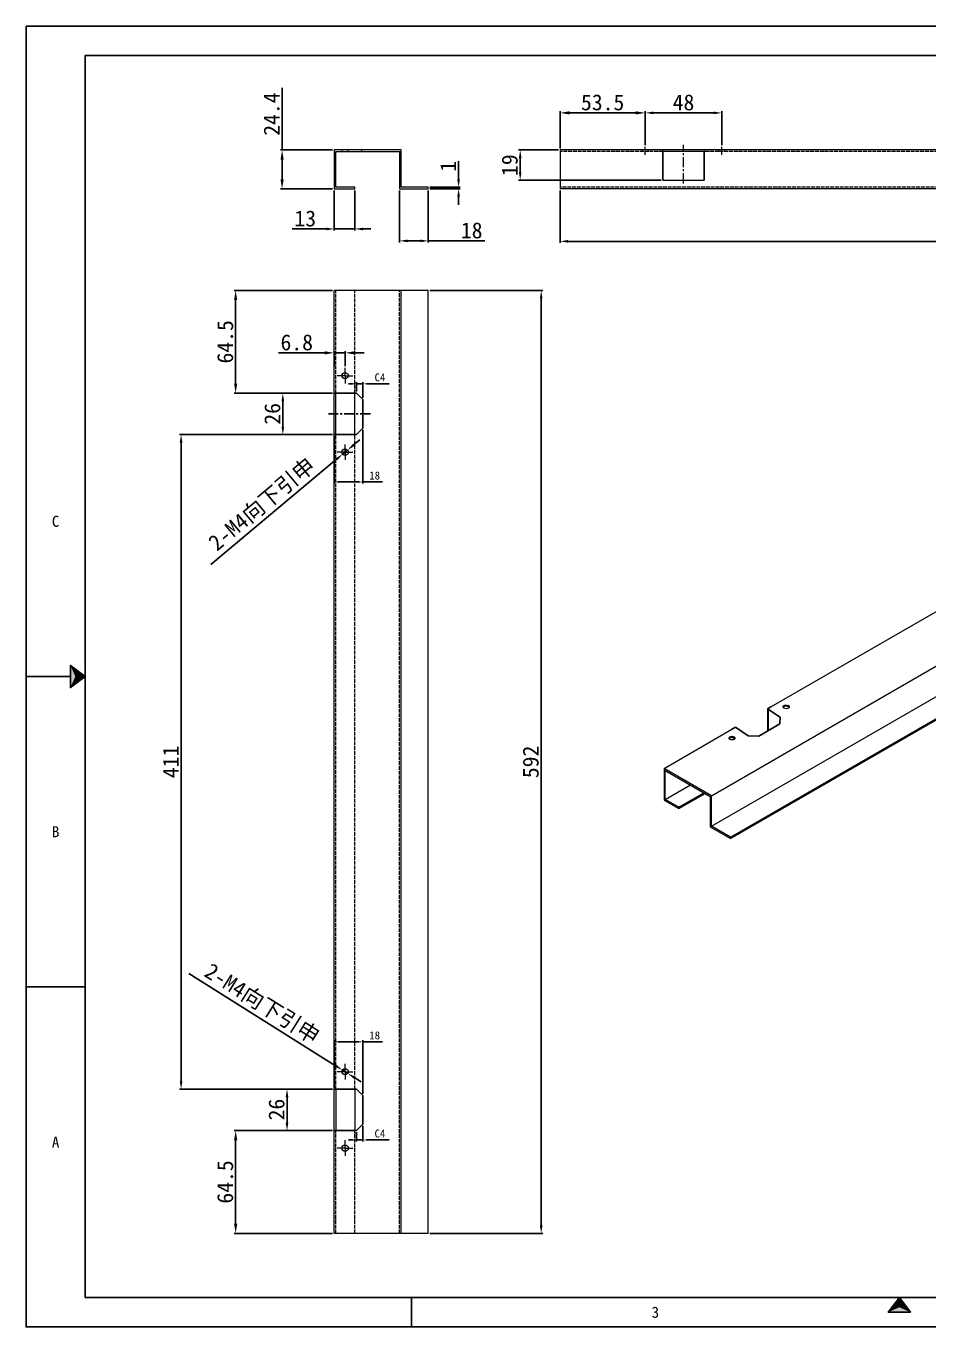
# Model space of a CAD drawing. Header units: millimetres. Extents: x 12436 to 30221, y 8547 to 23793.
# Drawn here: x 16268 to 16835, y 11670 to 12486 of the extents above; entities that cross this region are included whole.
import ezdxf
from ezdxf.enums import TextEntityAlignment as Align

# ---------------------------------------------------------------- set-up
doc = ezdxf.new("R2010")
doc.units = ezdxf.units.MM
doc.header["$PDSIZE"] = -1
for name, pattern in [('ACAD_ISO02W100', [15, 12, -3]), ('CENTER', [10.16, 6.35, -1.27, 1.27, -1.27]), ('DOT', [0.25, 0, -0.25])]:
    doc.linetypes.add(name, pattern=pattern)
for name, color, linetype in [('print', 30, 'Continuous'), ('点画线', 1, 'CENTER'), ('虚线', 6, 'ACAD_ISO02W100')]:
    doc.layers.add(name, color=color, linetype=linetype)
doc.styles.add('Dartop', font='SIMFANG.TTF')
doc.dimstyles.new('0', dxfattribs={"dimtxt": 10, "dimasz": 5, "dimexe": 1, "dimexo": 1, "dimgap": 1.524, "dimtad": 1, "dimdec": 0, "dimzin": 0, "dimdsep": 46, "dimtxsty": 'Standard', "dimcen": 2.5, "dimclrd": 4, "dimclre": 4, "dimclrt": 4, "dimadec": 0, "dimazin": 0, "dimtfac": 1, "dimtdec": 0, "dimtmove": 0, "dimatfit": 3, "dimfxl": 1, "dimtzin": 0, "dimarcsym": 0})
doc.dimstyles.new('00', dxfattribs={"dimtxt": 5, "dimasz": 2.5, "dimexe": 1, "dimexo": 1, "dimgap": 1.524, "dimtad": 1, "dimdec": 0, "dimzin": 0, "dimdsep": 46, "dimtxsty": 'Standard', "dimcen": 2.5, "dimclrd": 4, "dimclre": 4, "dimclrt": 4, "dimadec": 0, "dimazin": 0, "dimtfac": 1, "dimtdec": 0, "dimtmove": 0, "dimatfit": 3, "dimfxl": 1, "dimtzin": 0, "dimarcsym": 0})
doc.dimstyles.new('副本 ISO-25', dxfattribs={"dimtxt": 10, "dimasz": 6, "dimexe": 1, "dimexo": 1, "dimgap": 1.524, "dimtad": 1, "dimdec": 1, "dimzin": 0, "dimdsep": 46, "dimtxsty": 'Standard', "dimcen": 2.5, "dimclrd": 4, "dimclre": 4, "dimclrt": 4, "dimadec": 0, "dimazin": 0, "dimtfac": 1, "dimtdec": 1, "dimtmove": 0, "dimatfit": 3, "dimfxl": 1, "dimtzin": 0, "dimarcsym": 0})

# ---------------------------------------------------------------- blocks, each defined once
blk = doc.blocks.new('SW_CENTERMARKSYMBOL_1')
at = {"color": 0, "linetype": 'Continuous', "lineweight": 0}
for p, q in [((-2.5, 0), (-4.9, 0)), ((0, 0), (-2.5, 0)), ((0, 2.5), (0, 4.9)), ((0, 0), (0, 2.5)), ((0, 0), (0, -2.5)), ((0, 0), (2.5, 0)), ((2.5, 0), (4.9, 0)), ((0, -2.5), (0, -4.9))]:
    blk.add_line(p, q, dxfattribs=at)
blk = doc.blocks.new('SW_CENTERMARKSYMBOL_2')
at = {"color": 0, "linetype": 'Continuous', "lineweight": 0}
for p, q in [((-2.5, 0), (-4.9, 0)), ((0, 0), (-2.5, 0)), ((0, 2.5), (0, 4.9)), ((0, 0), (0, 2.5)), ((0, 0), (0, -2.5)), ((0, 0), (2.5, 0)), ((2.5, 0), (4.9, 0)), ((0, -2.5), (0, -4.9))]:
    blk.add_line(p, q, dxfattribs=at)
blk = doc.blocks.new('*D495')
at = {"color": 4, "lineweight": -2}
for p, q in [((16428.63, 12408.64), (16428.63, 12447.69)), ((16460.35, 12408.64), (16427.63, 12408.64)), ((16428.63, 12390.24), (16428.63, 12402.64)), ((16460.35, 12384.24), (16427.63, 12384.24))]:
    blk.add_line(p, q, dxfattribs=at)
at = {"color": 4}
for points in [[(16427.63, 12402.64), (16429.63, 12402.64), (16428.63, 12408.64)], [(16427.63, 12390.24), (16429.63, 12390.24), (16428.63, 12384.24)]]:
    blk.add_solid(points, dxfattribs=at)
at = {"layer": 'Defpoints', "color": 0}
for p in [(16428.63, 12408.64), (16461.35, 12408.64), (16461.35, 12384.24)]:
    blk.add_point(p, dxfattribs=at)
at = {"color": 4, "lineweight": 9, "insert": (16422.11, 12431.17), "char_height": 10, "attachment_point": 5, "rotation": 90}
blk.add_mtext('24.4', dxfattribs=at)
blk = doc.blocks.new('*D496')
at = {"color": 4, "lineweight": -2}
for p, q in [((16469.69, 12220.21), (16466.62, 12217.65)), ((16473.52, 12223.42), (16477.36, 12226.63)), ((16383.79, 12148.36), (16462.79, 12214.44))]:
    blk.add_line(p, q, dxfattribs=at)
at = {"color": 4}
for points in [[(16472.99, 12224.06), (16474.06, 12222.78), (16469.69, 12220.21)], [(16462.25, 12215.08), (16463.32, 12213.8), (16466.62, 12217.65)]]:
    blk.add_solid(points, dxfattribs=at)
at = {"layer": 'Defpoints', "color": 0}
for p in [(16469.69, 12220.21), (16466.62, 12217.65)]:
    blk.add_point(p, dxfattribs=at)
at = {"color": 4, "lineweight": 9, "insert": (16416.18, 12185.99), "char_height": 10, "attachment_point": 5, "rotation": 39.91133}
blk.add_mtext('2-M4{\\fSimSun|b0|i0|c134|p2;向下引申}', dxfattribs=at)
blk = doc.blocks.new('*D497')
at = {"color": 4, "lineweight": -2}
for p, q in [((16603.08, 12383.24), (16603.08, 12350.28)), ((17195.08, 12383.24), (17195.08, 12350.28)), ((16608.08, 12351.28), (17190.08, 12351.28))]:
    blk.add_line(p, q, dxfattribs=at)
at = {"color": 4}
for points in [[(16608.08, 12352.12), (16608.08, 12350.45), (16603.08, 12351.28)], [(17190.08, 12352.12), (17190.08, 12350.45), (17195.08, 12351.28)]]:
    blk.add_solid(points, dxfattribs=at)
at = {"layer": 'Defpoints', "color": 0}
for p in [(16603.08, 12384.24), (17195.08, 12384.24), (17195.08, 12351.28)]:
    blk.add_point(p, dxfattribs=at)
at = {"color": 4, "lineweight": 9, "insert": (16899.08, 12357.81), "char_height": 10, "attachment_point": 5}
blk.add_mtext('592', dxfattribs=at)
blk = doc.blocks.new('*D498')
at = {"color": 4, "lineweight": -2}
for p, q in [((16521.35, 12320.43), (16592.25, 12320.43)), ((16591.25, 12315.43), (16591.25, 11733.43)), ((16521.35, 11728.43), (16592.25, 11728.43))]:
    blk.add_line(p, q, dxfattribs=at)
at = {"color": 4}
for points in [[(16590.42, 12315.43), (16592.09, 12315.43), (16591.25, 12320.43)], [(16590.42, 11733.43), (16592.09, 11733.43), (16591.25, 11728.43)]]:
    blk.add_solid(points, dxfattribs=at)
at = {"layer": 'Defpoints', "color": 0}
for p in [(16520.35, 12320.43), (16520.35, 11728.43), (16591.25, 11728.43)]:
    blk.add_point(p, dxfattribs=at)
at = {"color": 4, "lineweight": 9, "insert": (16584.73, 12024.43), "char_height": 10, "attachment_point": 5, "rotation": 90}
blk.add_mtext('592', dxfattribs=at)
blk = doc.blocks.new('*D499')
at = {"color": 4, "lineweight": -2}
for p, q in [((16502.35, 12383.24), (16502.35, 12350.58)), ((16520.35, 12383.24), (16520.35, 12350.58)), ((16507.35, 12351.58), (16515.35, 12351.58)), ((16520.35, 12351.58), (16555.82, 12351.58))]:
    blk.add_line(p, q, dxfattribs=at)
at = {"color": 4}
for points in [[(16507.35, 12352.41), (16507.35, 12350.74), (16502.35, 12351.58)], [(16515.35, 12352.41), (16515.35, 12350.74), (16520.35, 12351.58)]]:
    blk.add_solid(points, dxfattribs=at)
at = {"layer": 'Defpoints', "color": 0}
for p in [(16502.35, 12384.24), (16520.35, 12384.24), (16520.35, 12351.58)]:
    blk.add_point(p, dxfattribs=at)
at = {"color": 4, "lineweight": 9, "insert": (16547.63, 12358.1), "char_height": 10, "attachment_point": 5}
blk.add_mtext('18', dxfattribs=at)
blk = doc.blocks.new('*D500')
at = {"color": 4, "lineweight": -2}
for p, q in [((16539.4, 12390.24), (16539.4, 12401.63)), ((16521.35, 12385.24), (16540.4, 12385.24)), ((16521.35, 12384.24), (16540.4, 12384.24)), ((16539.4, 12384.24), (16539.4, 12385.24)), ((16539.4, 12379.24), (16539.4, 12374.24))]:
    blk.add_line(p, q, dxfattribs=at)
at = {"color": 4}
for points in [[(16538.56, 12390.24), (16540.23, 12390.24), (16539.4, 12385.24)], [(16538.56, 12379.24), (16540.23, 12379.24), (16539.4, 12384.24)]]:
    blk.add_solid(points, dxfattribs=at)
at = {"layer": 'Defpoints', "color": 0}
for p in [(16520.35, 12385.24), (16520.35, 12384.24), (16539.4, 12385.24)]:
    blk.add_point(p, dxfattribs=at)
at = {"color": 4, "lineweight": 9, "insert": (16532.87, 12398.44), "char_height": 10, "attachment_point": 5, "rotation": 90}
blk.add_mtext('1', dxfattribs=at)
blk = doc.blocks.new('*D504')
at = {"color": 4, "lineweight": -2}
for p, q in [((16460.35, 12320.43), (16398.47, 12320.43)), ((16399.47, 12314.43), (16399.47, 12261.93)), ((16460.35, 12255.93), (16398.47, 12255.93))]:
    blk.add_line(p, q, dxfattribs=at)
at = {"color": 4}
for points in [[(16398.47, 12314.43), (16400.47, 12314.43), (16399.47, 12320.43)], [(16398.47, 12261.93), (16400.47, 12261.93), (16399.47, 12255.93)]]:
    blk.add_solid(points, dxfattribs=at)
at = {"layer": 'Defpoints', "color": 0}
for p in [(16461.35, 12320.43), (16399.47, 12255.93), (16461.35, 12255.93)]:
    blk.add_point(p, dxfattribs=at)
at = {"color": 4, "lineweight": 9, "insert": (16392.95, 12288.18), "char_height": 10, "attachment_point": 5, "rotation": 90}
blk.add_mtext('64.5', dxfattribs=at)
blk = doc.blocks.new('*D505')
at = {"color": 4, "lineweight": -2}
for p, q in [((16460.35, 12229.93), (16364.22, 12229.93)), ((16365.22, 11823.93), (16365.22, 12224.93)), ((16460.35, 11818.93), (16364.22, 11818.93))]:
    blk.add_line(p, q, dxfattribs=at)
at = {"color": 4}
for points in [[(16364.39, 12224.93), (16366.06, 12224.93), (16365.22, 12229.93)], [(16364.39, 11823.93), (16366.06, 11823.93), (16365.22, 11818.93)]]:
    blk.add_solid(points, dxfattribs=at)
at = {"layer": 'Defpoints', "color": 0}
for p in [(16365.22, 12229.93), (16461.35, 12229.93), (16461.35, 11818.93)]:
    blk.add_point(p, dxfattribs=at)
at = {"color": 4, "lineweight": 9, "insert": (16358.7, 12024.43), "char_height": 10, "attachment_point": 5, "rotation": 90}
blk.add_mtext('411', dxfattribs=at)
blk = doc.blocks.new('*D508')
at = {"color": 4, "lineweight": -2}
for p, q in [((16603.08, 12409.64), (16603.08, 12432.95)), ((16656.58, 12411.64), (16656.58, 12432.95)), ((16609.08, 12431.95), (16650.58, 12431.95))]:
    blk.add_line(p, q, dxfattribs=at)
at = {"color": 4}
for points in [[(16609.08, 12432.95), (16609.08, 12430.95), (16603.08, 12431.95)], [(16650.58, 12432.95), (16650.58, 12430.95), (16656.58, 12431.95)]]:
    blk.add_solid(points, dxfattribs=at)
at = {"layer": 'Defpoints', "color": 0}
for p in [(16656.58, 12431.95), (16603.08, 12408.64), (16656.58, 12410.64)]:
    blk.add_point(p, dxfattribs=at)
at = {"color": 4, "lineweight": 9, "insert": (16629.83, 12438.48), "char_height": 10, "attachment_point": 5}
blk.add_mtext('53.5', dxfattribs=at)
blk = doc.blocks.new('*D509')
at = {"color": 4, "lineweight": -2}
for p, q in [((16656.58, 12411.64), (16656.58, 12432.95)), ((16704.58, 12411.64), (16704.58, 12432.95)), ((16661.58, 12431.95), (16699.58, 12431.95))]:
    blk.add_line(p, q, dxfattribs=at)
at = {"color": 4}
for points in [[(16661.58, 12432.78), (16661.58, 12431.12), (16656.58, 12431.95)], [(16699.58, 12432.78), (16699.58, 12431.12), (16704.58, 12431.95)]]:
    blk.add_solid(points, dxfattribs=at)
at = {"layer": 'Defpoints', "color": 0}
for p in [(16704.58, 12431.95), (16656.58, 12410.64), (16704.58, 12410.64)]:
    blk.add_point(p, dxfattribs=at)
at = {"color": 4, "lineweight": 9, "insert": (16680.58, 12438.48), "char_height": 10, "attachment_point": 5}
blk.add_mtext('48', dxfattribs=at)
blk = doc.blocks.new('*U469')
at = {"color": 254, "linetype": 'Continuous', "extrusion": (0, 0, -1)}
for points in [[(-17, 0.333), (-16.812, 0.25), (-17, 0.5)], [(-17, 0.333), (-17, 0.5), (-17.188, 0.25)], [(-17, 0.333), (-17.188, 0.25), (-16.812, 0.25)]]:
    blk.add_solid(points, dxfattribs=at)
blk = doc.blocks.new('*U468')
at = {"color": 254, "linetype": 'Continuous', "extrusion": (0, 0, -1)}
for points in [[(-0.833, 11), (-0.75, 10.812), (-0.75, 11.188)], [(-0.833, 11), (-0.75, 11.188), (-1, 11)], [(-0.833, 11), (-1, 11), (-0.75, 10.812)]]:
    blk.add_solid(points, dxfattribs=at)
blk = doc.blocks.new('*D476')
at = {"color": 4, "lineweight": -2}
for p, q in [((16455.35, 12281.27), (16426.31, 12281.27)), ((16461.35, 12272.83), (16461.35, 12282.27)), ((16468.15, 12281.27), (16461.35, 12281.27)), ((16468.15, 12272.83), (16468.15, 12282.27)), ((16474.15, 12281.27), (16480.15, 12281.27))]:
    blk.add_line(p, q, dxfattribs=at)
at = {"color": 4}
for points in [[(16455.35, 12282.27), (16455.35, 12280.27), (16461.35, 12281.27)], [(16474.15, 12282.27), (16474.15, 12280.27), (16468.15, 12281.27)]]:
    blk.add_solid(points, dxfattribs=at)
at = {"layer": 'Defpoints', "color": 0}
for p in [(16461.35, 12281.27), (16461.35, 12271.83), (16468.15, 12271.83)]:
    blk.add_point(p, dxfattribs=at)
at = {"color": 4, "lineweight": 9, "insert": (16437.83, 12287.79), "char_height": 10, "attachment_point": 5}
blk.add_mtext('6.8', dxfattribs=at)
blk = doc.blocks.new('*D477')
at = {"color": 4, "lineweight": -2}
for p, q in [((16460.35, 12255.93), (16428.09, 12255.93)), ((16429.09, 12250.93), (16429.09, 12234.93)), ((16460.35, 12229.93), (16428.09, 12229.93))]:
    blk.add_line(p, q, dxfattribs=at)
at = {"color": 4}
for points in [[(16428.25, 12250.93), (16429.92, 12250.93), (16429.09, 12255.93)], [(16428.25, 12234.93), (16429.92, 12234.93), (16429.09, 12229.93)]]:
    blk.add_solid(points, dxfattribs=at)
at = {"layer": 'Defpoints', "color": 0}
for p in [(16461.35, 12255.93), (16429.09, 12229.93), (16461.35, 12229.93)]:
    blk.add_point(p, dxfattribs=at)
at = {"color": 4, "lineweight": 9, "insert": (16422.56, 12242.99), "char_height": 10, "attachment_point": 5, "rotation": 90}
blk.add_mtext('26', dxfattribs=at)
blk = doc.blocks.new('*D478')
at = {"color": 4, "lineweight": -2}
for p, q in [((16460.35, 11792.93), (16398.47, 11792.93)), ((16399.47, 11734.43), (16399.47, 11786.93)), ((16460.35, 11728.43), (16398.47, 11728.43))]:
    blk.add_line(p, q, dxfattribs=at)
at = {"color": 4}
for points in [[(16398.47, 11786.93), (16400.47, 11786.93), (16399.47, 11792.93)], [(16398.47, 11734.43), (16400.47, 11734.43), (16399.47, 11728.43)]]:
    blk.add_solid(points, dxfattribs=at)
at = {"layer": 'Defpoints', "color": 0}
for p in [(16399.47, 11792.93), (16461.35, 11792.93), (16461.35, 11728.43)]:
    blk.add_point(p, dxfattribs=at)
at = {"color": 4, "lineweight": 9, "insert": (16392.95, 11760.68), "char_height": 10, "attachment_point": 5, "rotation": 90}
blk.add_mtext('64.5', dxfattribs=at)
blk = doc.blocks.new('*D525')
at = {"color": 4, "lineweight": -2}
for p, q in [((16460.35, 11818.93), (16430.71, 11818.93)), ((16431.71, 11797.93), (16431.71, 11813.93)), ((16460.35, 11792.93), (16430.71, 11792.93))]:
    blk.add_line(p, q, dxfattribs=at)
at = {"color": 4}
for points in [[(16430.88, 11813.93), (16432.55, 11813.93), (16431.71, 11818.93)], [(16430.88, 11797.93), (16432.55, 11797.93), (16431.71, 11792.93)]]:
    blk.add_solid(points, dxfattribs=at)
at = {"layer": 'Defpoints', "color": 0}
for p in [(16431.71, 11818.93), (16461.35, 11818.93), (16461.35, 11792.93)]:
    blk.add_point(p, dxfattribs=at)
at = {"color": 4, "lineweight": 9, "insert": (16425.19, 11806.15), "char_height": 10, "attachment_point": 5, "rotation": 90}
blk.add_mtext('26', dxfattribs=at)
blk = doc.blocks.new('*D535')
at = {"color": 4, "lineweight": -2}
for p, q in [((16602.08, 12408.64), (16577.08, 12408.64)), ((16578.08, 12394.64), (16578.08, 12403.64)), ((16666.61, 12389.64), (16577.08, 12389.64))]:
    blk.add_line(p, q, dxfattribs=at)
at = {"color": 4}
for points in [[(16577.24, 12403.64), (16578.91, 12403.64), (16578.08, 12408.64)], [(16577.24, 12394.64), (16578.91, 12394.64), (16578.08, 12389.64)]]:
    blk.add_solid(points, dxfattribs=at)
at = {"layer": 'Defpoints', "color": 0}
for p in [(16578.08, 12408.64), (16603.08, 12408.64), (16667.61, 12389.64)]:
    blk.add_point(p, dxfattribs=at)
at = {"color": 4, "lineweight": 9, "insert": (16571.55, 12399.14), "char_height": 10, "attachment_point": 5, "rotation": 90}
blk.add_mtext('19', dxfattribs=at)
blk = doc.blocks.new('*D544')
at = {"color": 4, "lineweight": -2}
for p, q in [((16472.85, 12261.82), (16470.35, 12261.82)), ((16475.35, 12256.93), (16475.35, 12262.82)), ((16475.35, 12261.82), (16479.35, 12261.82)), ((16479.35, 12252.93), (16479.35, 12262.82)), ((16481.85, 12261.82), (16495.74, 12261.82))]:
    blk.add_line(p, q, dxfattribs=at)
at = {"color": 4}
for points in [[(16472.85, 12262.24), (16472.85, 12261.41), (16475.35, 12261.82)], [(16481.85, 12262.24), (16481.85, 12261.41), (16479.35, 12261.82)]]:
    blk.add_solid(points, dxfattribs=at)
at = {"layer": 'Defpoints', "color": 0}
for p in [(16479.35, 12261.82), (16475.35, 12255.93), (16479.35, 12251.93)]:
    blk.add_point(p, dxfattribs=at)
at = {"color": 4, "lineweight": 9, "insert": (16490.05, 12265.85), "char_height": 5, "attachment_point": 5}
blk.add_mtext('C4', dxfattribs=at)
blk = doc.blocks.new('*D545')
at = {"color": 4, "lineweight": -2}
for p, q in [((16461.35, 12228.93), (16461.35, 12199.19)), ((16479.35, 12232.93), (16479.35, 12199.19)), ((16463.85, 12200.19), (16476.85, 12200.19)), ((16479.35, 12200.19), (16491.57, 12200.19))]:
    blk.add_line(p, q, dxfattribs=at)
at = {"color": 4}
for points in [[(16463.85, 12200.6), (16463.85, 12199.77), (16461.35, 12200.19)], [(16476.85, 12200.6), (16476.85, 12199.77), (16479.35, 12200.19)]]:
    blk.add_solid(points, dxfattribs=at)
at = {"layer": 'Defpoints', "color": 0}
for p in [(16461.35, 12229.93), (16479.35, 12233.93), (16461.35, 12200.19)]:
    blk.add_point(p, dxfattribs=at)
at = {"color": 4, "lineweight": 9, "insert": (16486.71, 12204.21), "char_height": 5, "attachment_point": 5}
blk.add_mtext('18', dxfattribs=at)
blk = doc.blocks.new('*D546')
at = {"color": 4, "lineweight": -2}
for p, q in [((16479.35, 11795.93), (16479.35, 11786.04)), ((16475.35, 11791.93), (16475.35, 11786.04)), ((16472.85, 11787.04), (16470.35, 11787.04)), ((16475.35, 11787.04), (16479.35, 11787.04)), ((16481.85, 11787.04), (16495.74, 11787.04))]:
    blk.add_line(p, q, dxfattribs=at)
at = {"color": 4}
for points in [[(16472.85, 11787.45), (16472.85, 11786.62), (16475.35, 11787.04)], [(16481.85, 11787.45), (16481.85, 11786.62), (16479.35, 11787.04)]]:
    blk.add_solid(points, dxfattribs=at)
at = {"layer": 'Defpoints', "color": 0}
for p in [(16479.35, 11796.93), (16475.35, 11792.93), (16479.35, 11787.04)]:
    blk.add_point(p, dxfattribs=at)
at = {"color": 4, "insert": (16490.05, 11791.06), "char_height": 5, "attachment_point": 5}
blk.add_mtext('C4', dxfattribs=at)
blk = doc.blocks.new('*D547')
at = {"color": 4, "lineweight": -2}
for p, q in [((16461.35, 11819.93), (16461.35, 11849.67)), ((16463.85, 11848.67), (16476.85, 11848.67)), ((16479.35, 11815.93), (16479.35, 11849.67)), ((16479.35, 11848.67), (16491.57, 11848.67))]:
    blk.add_line(p, q, dxfattribs=at)
at = {"color": 4}
for points in [[(16463.85, 11849.09), (16463.85, 11848.25), (16461.35, 11848.67)], [(16476.85, 11849.09), (16476.85, 11848.25), (16479.35, 11848.67)]]:
    blk.add_solid(points, dxfattribs=at)
at = {"layer": 'Defpoints', "color": 0}
for p in [(16461.35, 11848.67), (16461.35, 11818.93), (16479.35, 11814.93)]:
    blk.add_point(p, dxfattribs=at)
at = {"color": 4, "insert": (16486.71, 11852.7), "char_height": 5, "attachment_point": 5}
blk.add_mtext('18', dxfattribs=at)
blk = doc.blocks.new('*D548')
at = {"color": 4, "lineweight": -2}
for p, q in [((16461.35, 12383.24), (16461.35, 12358.05)), ((16474.35, 12383.24), (16474.35, 12358.05)), ((16456.35, 12359.05), (16434.97, 12359.05)), ((16474.35, 12359.05), (16461.35, 12359.05)), ((16479.35, 12359.05), (16484.35, 12359.05))]:
    blk.add_line(p, q, dxfattribs=at)
at = {"color": 4}
for points in [[(16456.35, 12359.88), (16456.35, 12358.21), (16461.35, 12359.05)], [(16479.35, 12359.88), (16479.35, 12358.21), (16474.35, 12359.05)]]:
    blk.add_solid(points, dxfattribs=at)
at = {"layer": 'Defpoints', "color": 0}
for p in [(16461.35, 12384.24), (16474.35, 12384.24), (16461.35, 12359.05)]:
    blk.add_point(p, dxfattribs=at)
at = {"color": 4, "lineweight": 9, "insert": (16443.16, 12365.57), "char_height": 10, "attachment_point": 5}
blk.add_mtext('13', dxfattribs=at)
blk = doc.blocks.new('*D549')
at = {"color": 4, "lineweight": -2}
for p, q in [((16370.17, 11891.57), (16462.23, 11833.66)), ((16469.85, 11828.86), (16466.46, 11830.99)), ((16474.08, 11826.2), (16478.31, 11823.54))]:
    blk.add_line(p, q, dxfattribs=at)
at = {"color": 4}
for points in [[(16462.67, 11834.36), (16461.79, 11832.95), (16466.46, 11830.99)], [(16474.52, 11826.91), (16473.64, 11825.5), (16469.85, 11828.86)]]:
    blk.add_solid(points, dxfattribs=at)
at = {"layer": 'Defpoints', "color": 0}
for p in [(16466.46, 11830.99), (16469.85, 11828.86)]:
    blk.add_point(p, dxfattribs=at)
at = {"color": 4, "lineweight": 9, "insert": (16415.95, 11872.32), "char_height": 10, "attachment_point": 5, "rotation": 327.82568}
blk.add_mtext('2-M4{\\fSimSun|b0|i0|c134|p2;向下引申}', dxfattribs=at)

msp = doc.modelspace()

# ---------------------------------------------------------------- linework, layer by layer
at = {"color": 0, "linetype": 'DOT'}
for p, q in [((16267.894, 11688.201), (16267.894, 12467.92)), ((17428.728, 11669.636), (16267.894, 11669.636))]:
    msp.add_line(p, q, dxfattribs=at)
at = {"color": 0}
for p, q in [((16305.023, 11688.201), (16305.023, 12467.92)), ((16295.741, 12078.06), (16267.894, 12078.06)), ((16305.023, 11883.13), (16267.894, 11883.13)), ((16267.894, 11688.201), (16267.894, 11669.636)), ((17410.164, 11688.201), (16305.023, 11688.201)), ((16509.774, 11669.636), (16509.774, 11688.201)), ((16267.894, 11669.636), (16267.894, 11669.636))]:
    msp.add_line(p, q, dxfattribs=at)
for p, q in [((16305.023, 12467.92), (17410.164, 12467.92)), ((16461.355, 12255.929), (16475.355, 12255.929)), ((16475.355, 12255.929), (16479.355, 12251.929)), ((16479.355, 12251.929), (16479.355, 12233.929)), ((16461.355, 12229.929), (16475.355, 12229.929)), ((16479.355, 12233.929), (16475.355, 12229.929)), ((16733.256, 12057.782), (16735.405, 12059.022)), ((16733.256, 12057.782), (16741.195, 12052.493)), ((16741.195, 12052.493), (16741.06, 12048.275)), ((16711.009, 12044.939), (16713.157, 12046.179)), ((16713.157, 12046.179), (16721.096, 12040.89)), ((16721.096, 12040.89), (16727.889, 12040.672)), ((16727.889, 12040.672), (16741.06, 12048.275)), ((16461.355, 11818.929), (16475.355, 11818.929)), ((16475.355, 11818.929), (16479.355, 11814.929)), ((16479.355, 11796.929), (16479.355, 11814.929)), ((16479.355, 11796.929), (16475.355, 11792.929)), ((16461.355, 11792.929), (16475.355, 11792.929))]:
    msp.add_line(p, q)
at = {"color": 7, "linetype": 'Continuous', "lineweight": 15}
for p, q in [((16461.355, 12408.645), (16461.355, 12384.245)), ((16503.355, 12408.645), (16461.355, 12408.645)), ((16503.355, 12385.245), (16503.355, 12408.645)), ((16603.084, 12408.645), (16603.084, 12384.245)), ((16680.584, 12408.645), (16603.084, 12408.645)), ((16667.584, 12389.645), (16667.584, 12408.645)), ((16693.584, 12408.645), (16667.584, 12408.645)), ((16693.584, 12408.645), (16693.584, 12389.645)), ((17104.584, 12408.645), (16693.584, 12408.645)), ((16462.355, 12385.245), (16462.355, 12407.645)), ((16462.355, 12407.645), (16502.355, 12407.645)), ((16502.355, 12407.645), (16502.355, 12384.245)), ((16693.584, 12407.645), (16667.584, 12407.645)), ((16667.613, 12407.645), (16667.613, 12389.645)), ((16693.555, 12389.645), (16693.555, 12407.645)), ((16461.355, 12384.245), (16474.355, 12384.245)), ((16474.355, 12385.245), (16462.355, 12385.245)), ((16474.355, 12384.245), (16474.355, 12385.245)), ((16502.355, 12384.245), (16520.355, 12384.245)), ((16520.355, 12385.245), (16503.355, 12385.245)), ((16520.355, 12384.245), (16520.355, 12385.245)), ((17195.084, 12384.245), (16603.084, 12384.245)), ((16667.584, 12389.645), (16693.584, 12389.645)), ((16461.355, 12242.929), (16461.355, 12320.429)), ((16503.355, 12320.429), (16461.355, 12320.429)), ((16503.355, 11728.429), (16503.355, 12320.429)), ((16520.355, 12320.429), (16503.355, 12320.429)), ((16520.355, 11728.429), (16520.355, 12320.429)), ((16462.355, 12229.929), (16462.355, 12255.929)), ((16474.355, 12229.929), (16474.355, 12255.929)), ((16698.105, 12003.2), (17116.712, 12244.857)), ((16461.355, 11792.929), (16461.355, 12242.929)), ((16698.105, 11984.093), (17116.712, 12225.75)), ((16735.405, 12059.022), (17020.015, 12223.324)), ((16710.125, 11977.153), (17128.733, 12218.81)), ((16710.125, 11976.337), (17128.733, 12217.994)), ((16733.256, 12057.782), (16733.256, 12043.77)), ((16733.943, 12044.167), (16733.943, 12057.324)), ((16668.406, 12020.344), (16711.009, 12044.939)), ((16711.737, 12039.674), (16711.737, 12038.324)), ((16668.406, 12020.344), (16668.406, 12000.421)), ((16698.105, 12003.2), (16668.406, 12020.344)), ((16669.113, 12019.12), (16697.398, 12002.792)), ((16669.113, 12000.829), (16669.113, 12019.12)), ((16669.113, 12000.829), (16684.955, 12009.974)), ((16668.406, 12000.421), (16677.599, 11995.114)), ((16677.599, 11995.931), (16669.113, 12000.829)), ((16677.599, 11995.931), (16693.44, 12005.076)), ((16677.599, 11995.114), (16694.148, 12004.668)), ((16697.398, 12002.792), (16697.398, 11983.684)), ((16698.105, 11984.093), (16698.105, 12003.2)), ((16677.599, 11995.114), (16677.599, 11995.931)), ((16697.398, 11983.684), (16710.125, 11976.337)), ((16710.125, 11977.153), (16698.105, 11984.093)), ((16710.125, 11976.337), (16710.125, 11977.153)), ((16462.355, 11818.929), (16462.355, 11792.929)), ((16474.355, 11818.929), (16474.355, 11792.929)), ((16461.355, 11728.429), (16461.355, 11792.929)), ((16503.355, 11728.429), (16461.355, 11728.429)), ((16520.355, 11728.429), (16503.355, 11728.429))]:
    msp.add_line(p, q, dxfattribs=at)
at = {"color": 0}
for points in [[(16305.023, 12078.06), (16295.741, 12071.098), (16295.741, 12085.022), (16305.023, 12078.06)], [(16816.092, 11688.201), (16823.054, 11678.918), (16809.13, 11678.918), (16816.092, 11688.201)]]:
    msp.add_lwpolyline(points, close=True, dxfattribs=at)
at = {"color": 7, "linetype": 'Continuous', "lineweight": 15, "flags": 128}
for points in [[(16743.572, 12058.185), (16743.138, 12058.559), (16742.986, 12059.001), (16743.138, 12059.443), (16743.572, 12059.818), (16744.22, 12060.068), (16744.986, 12060.156), (16745.751, 12060.068), (16746.4, 12059.818), (16746.834, 12059.443), (16746.986, 12059.001), (16746.834, 12058.559), (16746.4, 12058.185), (16745.751, 12057.935), (16744.986, 12057.847), (16744.22, 12057.935), (16743.572, 12058.185)], [(16712.459, 12040.224), (16712.892, 12039.849), (16713.045, 12039.408), (16712.892, 12038.966), (16712.459, 12038.591), (16711.81, 12038.341), (16711.045, 12038.253), (16710.279, 12038.341), (16709.631, 12038.591), (16709.197, 12038.966), (16709.045, 12039.408), (16709.197, 12039.849), (16709.631, 12040.224), (16710.279, 12040.474), (16711.045, 12040.562), (16711.81, 12040.474), (16712.459, 12040.224)]]:
    msp.add_lwpolyline(points, dxfattribs=at)
at = {"color": 7, "linetype": 'Continuous', "lineweight": 15}
for centre in [(16468.155, 12266.929), (16468.155, 12218.929), (16468.155, 11829.929), (16468.155, 11781.929)]:
    msp.add_circle(centre, 2, dxfattribs=at)
for centre in [(16744.986, 12056.847), (16711.045, 12037.253)]:
    msp.add_arc(centre, 2.559, 43.02572, 136.97428, dxfattribs=at)
at = {"layer": 'print', "color": 4}
msp.add_lwpolyline([(16267.894, 12486.484), (17447.293, 12486.484), (17447.293, 11669.636), (16267.894, 11669.636)], close=True, dxfattribs=at)
at = {"layer": '点画线', "lineweight": 0}
for p, q in [((16656.584, 12405.645), (16656.584, 12410.645)), ((16680.584, 12387.645), (16680.584, 12411.841)), ((16704.584, 12405.645), (16704.584, 12410.645))]:
    msp.add_line(p, q, dxfattribs=at)
at = {"layer": '点画线', "color": 1}
msp.add_line((16484.062, 12242.929), (16457.66, 12242.929), dxfattribs=at)
at = {"layer": '虚线', "linetype": 'ACAD_ISO02W100', "lineweight": 0, "ltscale": 0.2}
for p, q in [((16667.584, 12407.645), (16603.084, 12407.645)), ((17104.584, 12407.645), (16693.584, 12407.645)), ((16462.355, 12389.645), (16461.355, 12389.645)), ((17195.084, 12385.245), (16603.084, 12385.245)), ((16462.355, 12255.929), (16462.355, 12320.429)), ((16474.355, 12255.929), (16474.355, 12320.429)), ((16502.355, 11728.429), (16502.355, 12320.429)), ((16462.355, 11818.929), (16462.355, 12229.929)), ((16474.355, 11818.929), (16474.355, 12229.929)), ((16462.355, 11728.429), (16462.355, 11792.929)), ((16474.355, 11728.429), (16474.355, 11792.929))]:
    msp.add_line(p, q, dxfattribs=at)
for points in [[(16466.155, 12408.645), (16466.155, 12407.645)], [(16470.155, 12407.645), (16470.155, 12408.645)], [(16478.605, 12407.645), (16478.605, 12408.645)], [(16654.584, 12408.645), (16654.584, 12407.645)], [(16658.584, 12407.645), (16658.584, 12408.645)], [(16702.584, 12408.645), (16702.584, 12407.645)], [(16706.584, 12407.645), (16706.584, 12408.645)]]:
    msp.add_open_spline(points, degree=1, dxfattribs=at)

# ---------------------------------------------------------------- block references
at = {"color": 0, "linetype": 'Continuous', "xscale": 37.12946973523867, "yscale": 37.12946973552243, "zscale": 37.12946973551976}
for name, p in [('*U468', (16267.894, 11669.636)), ('*U469', (16184.891, 11669.636))]:
    msp.add_blockref(name, p, dxfattribs=at)
at = {"layer": '点画线', "lineweight": 0}
for name, p in [('SW_CENTERMARKSYMBOL_1', (16468.155, 12266.929)), ('SW_CENTERMARKSYMBOL_1', (16468.155, 12218.929)), ('SW_CENTERMARKSYMBOL_2', (16468.155, 11829.929)), ('SW_CENTERMARKSYMBOL_1', (16468.155, 11781.929))]:
    msp.add_blockref(name, p, dxfattribs=at)

# ---------------------------------------------------------------- texts
at = {"color": 0, "style": 'Dartop'}
for s, p in [('C', (16286.458, 12175.525)), ('B', (16286.458, 11980.595)), ('A', (16286.458, 11785.666)), ('3', (16662.933, 11678.918))]:
    msp.add_text(s, height=6.962, dxfattribs=at).set_placement(p, align=Align.MIDDLE_CENTER)

# ---------------------------------------------------------------- dimensions: what is measured, and where the dimension line sits
at = {"lineweight": 9}
for base, p1, p2, angle, dimstyle, picture, middle in [((16428.633, 12408.645), (16461.355, 12384.245), (16461.355, 12408.645), 90, '副本 ISO-25', '*D495', (16422.109, 12431.169)), ((16578.077, 12408.645), (16667.613, 12389.645), (16603.084, 12408.645), 90, '0', '*D535', (16571.553, 12399.145)), ((16539.397, 12385.245), (16520.355, 12384.245), (16520.355, 12385.245), 90, '0', '*D500', (16532.873, 12398.435)), ((16399.475, 12255.929), (16461.355, 12320.429), (16461.355, 12255.929), 90, '副本 ISO-25', '*D504', (16392.951, 12288.179)), ((16591.252, 11728.429), (16520.355, 12320.429), (16520.355, 11728.429), 90, '0', '*D498', (16584.728, 12024.429)), ((16399.475, 11792.929), (16461.355, 11728.429), (16461.355, 11792.929), 270, '副本 ISO-25', '*D478', (16392.951, 11760.679))]:
    dim = msp.add_linear_dim(base=base, p1=p1, p2=p2, angle=angle, dimstyle=dimstyle, dxfattribs=at)
    dim.commit()
    dim.dimension.update_dxf_attribs({"geometry": picture, "text_midpoint": middle})
for base, p1, p2, dimstyle, picture, middle in [((16656.584, 12431.951), (16603.084, 12408.645), (16656.584, 12410.645), '副本 ISO-25', '*D508', (16629.834, 12438.475)), ((16704.584, 12431.951), (16656.584, 12410.645), (16704.584, 12410.645), '0', '*D509', (16680.584, 12438.475)), ((17195.084, 12351.282), (16603.084, 12384.245), (17195.084, 12384.245), '0', '*D497', (16899.084, 12357.806)), ((16461.355, 12281.27), (16468.155, 12271.829), (16461.355, 12271.829), '副本 ISO-25', '*D476', (16437.831, 12287.794))]:
    dim = msp.add_linear_dim(base=base, p1=p1, p2=p2, dimstyle=dimstyle, dxfattribs=at)
    dim.commit()
    dim.dimension.update_dxf_attribs({"geometry": picture, "text_midpoint": middle})
for base, p1, p2, dimstyle, picture, middle in [((16461.355, 12359.046), (16474.355, 12384.245), (16461.355, 12384.245), '0', '*D548', (16443.164, 12359.046)), ((16520.355, 12351.578), (16502.355, 12384.245), (16520.355, 12384.245), '0', '*D499', (16547.629, 12351.578)), ((16461.355, 12200.187), (16479.355, 12233.929), (16461.355, 12229.929), '00', '*D545', (16486.712, 12200.187))]:
    dim = msp.add_linear_dim(base=base, p1=p1, p2=p2, dimstyle=dimstyle, dxfattribs=at)
    dim.commit()
    dim.dimension.update_dxf_attribs({"geometry": picture, "text_midpoint": middle, "dimtype": 160})
dim = msp.add_linear_dim(base=(16479.355, 12261.822), p1=(16475.355, 12255.929), p2=(16479.355, 12251.929), text='C<>', dimstyle='00', dxfattribs=at)
dim.commit()
dim.dimension.update_dxf_attribs({"geometry": '*D544', "text_midpoint": (16490.045, 12265.846)})
for base, p1, p2, angle, picture, middle in [((16429.088, 12229.929), (16461.355, 12255.929), (16461.355, 12229.929), 90, '*D477', (16429.088, 12242.989)), ((16365.225, 12229.929), (16461.355, 11818.929), (16461.355, 12229.929), 90, '*D505', (16365.225, 12024.429)), ((16431.712, 11818.929), (16461.355, 11792.929), (16461.355, 11818.929), 270, '*D525', (16431.712, 11806.147))]:
    dim = msp.add_linear_dim(base=base, p1=p1, p2=p2, angle=angle, dimstyle='0', dxfattribs=at)
    dim.commit()
    dim.dimension.update_dxf_attribs({"geometry": picture, "text_midpoint": middle, "dimtype": 160})
dim = msp.add_diameter_dim_2p(p1=(16469.689, 12220.212), p2=(16466.62, 12217.646), text='2-M4{\\fSimSun|b0|i0|c134|p2;向下引申}', dimstyle='0', dxfattribs=at)
dim.commit()
dim.dimension.update_dxf_attribs({"geometry": '*D496', "text_midpoint": (16416.184, 12185.991)})
dim = msp.add_diameter_dim_2p(p1=(16469.847, 11828.864), p2=(16466.462, 11830.994), text='2-M4{\\fSimSun|b0|i0|c134|p2;向下引申}', dimstyle='0', dxfattribs=at)
dim.commit()
dim.dimension.update_dxf_attribs({"geometry": '*D549', "text_midpoint": (16411.645, 11865.48), "dimtype": 163})
dim = msp.add_linear_dim(base=(16461.355, 11848.671), p1=(16479.355, 11814.929), p2=(16461.355, 11818.929), dimstyle='00')
dim.commit()
dim.dimension.update_dxf_attribs({"geometry": '*D547', "text_midpoint": (16486.712, 11848.671), "dimtype": 160})
dim = msp.add_linear_dim(base=(16479.355, 11787.036), p1=(16475.355, 11792.929), p2=(16479.355, 11796.929), text='C<>', dimstyle='00')
dim.commit()
dim.dimension.update_dxf_attribs({"geometry": '*D546', "text_midpoint": (16490.045, 11791.06)})

doc.saveas('drawing.dxf')
